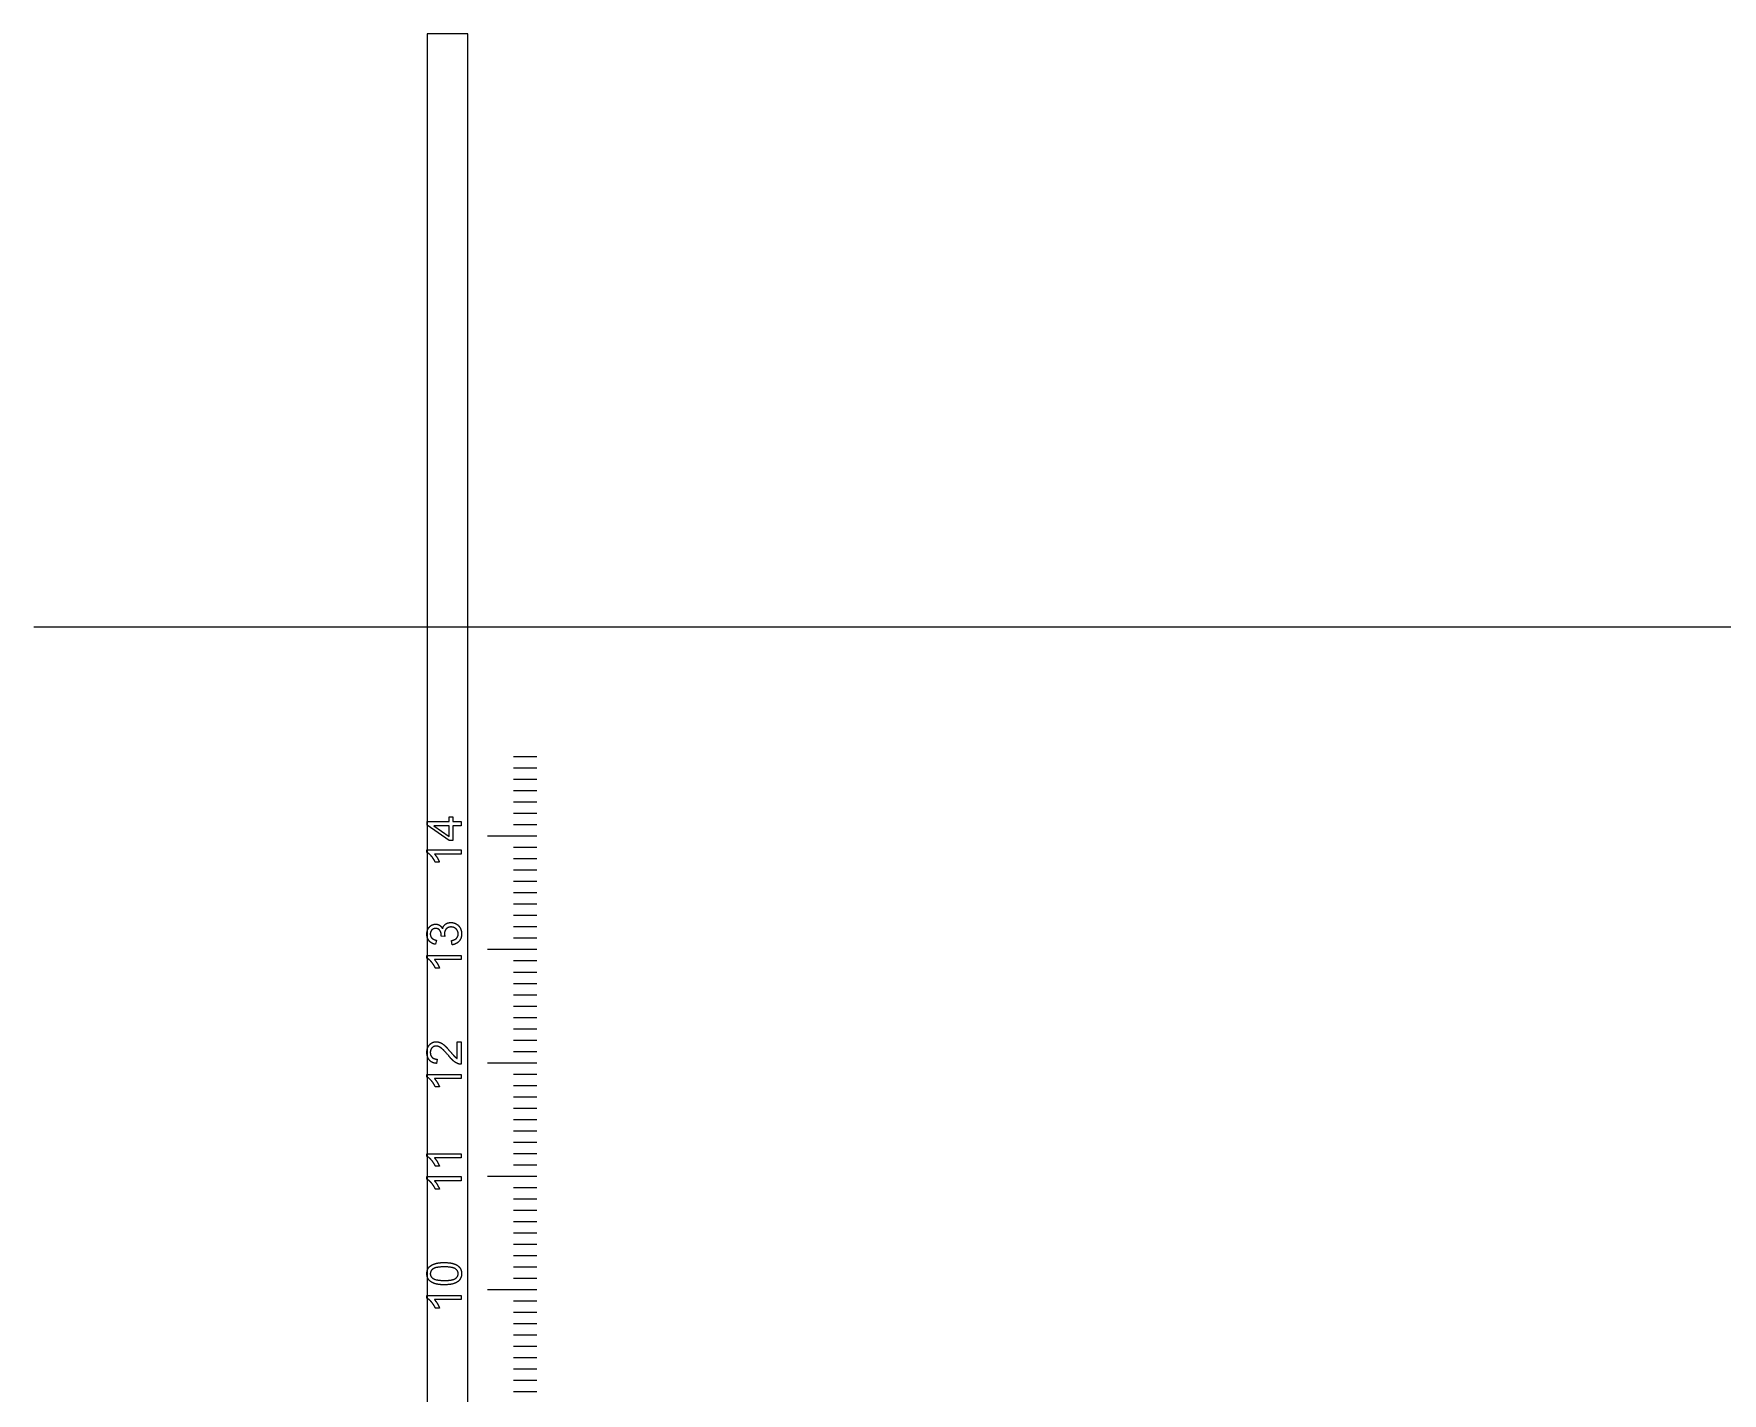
# Model space of a CAD drawing. Header units: millimetres. Extents: x -350 to 350, y -210 to 240.
# Drawn here: x -350 to -201.1, y 120 to 239.8 of the extents above; entities that cross this region are included whole.
import ezdxf

# ---------------------------------------------------------------- set-up
doc = ezdxf.new("R2010")
doc.units = ezdxf.units.MM
doc.layers.get('0').update_dxf_attribs({"linetype": 'CONTINUOUS'})

msp = doc.modelspace()

# ---------------------------------------------------------------- linework, layer by layer
for p, q in [((-73.02, 187.5), (-350, 187.5)), ((-305.64, 176.07), (-307.71, 176.07)), ((-305.64, 175.07), (-307.71, 175.07)), ((-305.64, 174.07), (-307.71, 174.07)), ((-305.64, 173.07), (-307.71, 173.07)), ((-305.64, 172.07), (-307.71, 172.07)), ((-315.33, 170.06), (-315.33, 170.37)), ((-315.33, 170.37), (-313.39, 170.37)), ((-313.39, 168.7), (-315.33, 170.06)), ((-313.39, 170), (-314.74, 170)), ((-314.74, 170), (-313.39, 169.06)), ((-313.39, 170.37), (-313.39, 170.77)), ((-313.39, 170.77), (-313.05, 170.77)), ((-313.39, 169.06), (-313.39, 170)), ((-313.05, 170.77), (-313.05, 170.37)), ((-313.05, 170.37), (-312.33, 170.37)), ((-312.33, 170), (-313.05, 170)), ((-313.05, 170), (-313.05, 168.7)), ((-312.33, 170.37), (-312.33, 170)), ((-305.64, 171.07), (-307.71, 171.07)), ((-305.64, 170.07), (-307.71, 170.07)), ((-313.05, 168.7), (-313.39, 168.7)), ((-305.64, 169.07), (-310, 169.07)), ((-305.64, 169.07), (-307.71, 169.07)), ((-315.34, 167.64), (-315.34, 167.87)), ((-315.34, 167.87), (-312.33, 167.87)), ((-312.33, 167.5), (-314.68, 167.5)), ((-314.23, 166.77), (-314.59, 166.77)), ((-312.33, 167.87), (-312.33, 167.5)), ((-305.64, 168.07), (-307.71, 168.07)), ((-305.64, 167.07), (-307.71, 167.07)), ((-305.64, 166.07), (-307.71, 166.07)), ((-305.64, 165.07), (-307.71, 165.07)), ((-305.64, 164.07), (-307.71, 164.07)), ((-305.64, 163.07), (-307.71, 163.07)), ((-305.64, 162.07), (-307.71, 162.07)), ((-305.64, 161.07), (-307.71, 161.07)), ((-314.5, 159.9), (-314.57, 159.54)), ((-313.75, 160.23), (-314.07, 160.27)), ((-313.12, 159.5), (-313.17, 159.87)), ((-305.64, 160.07), (-307.71, 160.07)), ((-315.34, 158.32), (-315.34, 158.55)), ((-315.34, 158.55), (-312.33, 158.55)), ((-312.33, 158.19), (-314.68, 158.19)), ((-312.33, 158.55), (-312.33, 158.19)), ((-305.64, 159.07), (-310, 159.07)), ((-305.64, 159.07), (-307.71, 159.07)), ((-305.64, 158.07), (-307.71, 158.07)), ((-314.23, 157.45), (-314.59, 157.45)), ((-305.64, 157.07), (-307.71, 157.07)), ((-305.64, 156.07), (-307.71, 156.07)), ((-305.64, 155.07), (-307.71, 155.07)), ((-305.64, 154.07), (-307.71, 154.07)), ((-305.64, 153.07), (-307.71, 153.07)), ((-305.64, 152.07), (-307.71, 152.07)), ((-312.68, 150.95), (-312.33, 150.95)), ((-312.68, 149.48), (-312.68, 150.95)), ((-312.33, 150.95), (-312.33, 148.97)), ((-305.64, 151.07), (-307.71, 151.07)), ((-314.44, 149.41), (-314.48, 149.04)), ((-305.64, 149.07), (-310, 149.07)), ((-305.64, 150.07), (-307.71, 150.07)), ((-305.64, 149.07), (-307.71, 149.07)), ((-315.34, 147.83), (-315.34, 148.07)), ((-315.34, 148.07), (-312.33, 148.07)), ((-312.33, 147.7), (-314.68, 147.7)), ((-312.33, 148.07), (-312.33, 147.7)), ((-305.64, 148.07), (-307.71, 148.07)), ((-314.23, 146.97), (-314.59, 146.97)), ((-305.64, 147.07), (-307.71, 147.07)), ((-305.64, 146.07), (-307.71, 146.07)), ((-305.64, 145.07), (-307.71, 145.07)), ((-305.64, 144.07), (-307.71, 144.07)), ((-305.64, 143.07), (-307.71, 143.07)), ((-305.64, 142.07), (-307.71, 142.07)), ((-315.34, 140.84), (-315.34, 141.08)), ((-315.34, 141.08), (-312.33, 141.08)), ((-312.33, 140.71), (-314.68, 140.71)), ((-314.23, 139.98), (-314.59, 139.98)), ((-312.33, 141.08), (-312.33, 140.71)), ((-305.64, 141.07), (-307.71, 141.07)), ((-305.64, 140.07), (-307.71, 140.07)), ((-315.34, 138.82), (-315.34, 139.06)), ((-315.34, 139.06), (-312.33, 139.06)), ((-312.33, 138.69), (-314.68, 138.69)), ((-312.33, 139.06), (-312.33, 138.69)), ((-305.64, 139.07), (-310, 139.07)), ((-305.64, 139.07), (-307.71, 139.07)), ((-314.23, 137.96), (-314.59, 137.96)), ((-305.64, 138.07), (-307.71, 138.07)), ((-305.64, 137.07), (-307.71, 137.07)), ((-305.64, 136.07), (-307.71, 136.07)), ((-305.64, 135.07), (-307.71, 135.07)), ((-305.64, 134.07), (-307.71, 134.07)), ((-305.64, 133.07), (-307.71, 133.07)), ((-305.64, 132.07), (-307.71, 132.07)), ((-305.64, 131.07), (-307.71, 131.07)), ((-305.64, 130.07), (-307.71, 130.07)), ((-315.34, 128.34), (-315.34, 128.58)), ((-315.34, 128.58), (-312.33, 128.58)), ((-312.33, 128.21), (-314.68, 128.21)), ((-312.33, 128.58), (-312.33, 128.21)), ((-305.64, 129.07), (-310, 129.07)), ((-305.64, 129.07), (-307.71, 129.07)), ((-305.64, 128.07), (-307.71, 128.07)), ((-314.23, 127.47), (-314.59, 127.47)), ((-305.64, 127.07), (-307.71, 127.07)), ((-305.64, 126.07), (-307.71, 126.07)), ((-305.64, 125.07), (-307.71, 125.07)), ((-305.64, 124.07), (-307.71, 124.07)), ((-305.64, 123.07), (-307.71, 123.07)), ((-305.64, 122.07), (-307.71, 122.07)), ((-305.64, 121.07), (-307.71, 121.07)), ((-305.64, 120.07), (-307.71, 120.07))]:
    msp.add_line(p, q)
msp.add_lwpolyline([(-311.72, 29.19), (-311.72, 239.83), (-315.33, 239.83), (-315.33, 29.19)], close=True)
for points in [[(-314.94, 167.31), (-315.15, 167.54), (-315.34, 167.64)], [(-314.59, 166.77), (-314.74, 167.08), (-314.94, 167.31)], [(-314.68, 167.5), (-314.55, 167.37), (-314.42, 167.16)], [(-314.42, 167.16), (-314.3, 166.94), (-314.23, 166.77)], [(-315.34, 160.44), (-315.34, 160.68), (-315.24, 160.89)], [(-315.24, 160.89), (-315.13, 161.1), (-314.95, 161.21)], [(-314.91, 160.8), (-315.04, 160.66), (-315.04, 160.45)], [(-314.95, 161.21), (-314.77, 161.32), (-314.56, 161.32)], [(-314.57, 160.94), (-314.77, 160.94), (-314.91, 160.8)], [(-314.19, 160.75), (-314.32, 160.94), (-314.57, 160.94)], [(-314.56, 161.32), (-314.37, 161.32), (-314.21, 161.21)], [(-314.21, 161.21), (-314.05, 161.11), (-313.96, 160.9)], [(-313.96, 160.9), (-313.89, 161.17), (-313.7, 161.32)], [(-313.63, 160.91), (-313.79, 160.74), (-313.79, 160.49)], [(-313.7, 161.32), (-313.51, 161.46), (-313.22, 161.46)], [(-313.21, 161.07), (-313.46, 161.07), (-313.63, 160.91)], [(-313.22, 161.46), (-312.82, 161.46), (-312.55, 161.18)], [(-312.76, 160.89), (-312.94, 161.07), (-313.21, 161.07)], [(-312.58, 160.45), (-312.58, 160.71), (-312.76, 160.89)], [(-312.55, 161.18), (-312.28, 160.89), (-312.28, 160.45)], [(-315.14, 159.84), (-315.34, 160.08), (-315.34, 160.44)], [(-314.57, 159.54), (-314.94, 159.6), (-315.14, 159.84)], [(-315.04, 160.45), (-315.04, 160.23), (-314.91, 160.09)], [(-314.91, 160.09), (-314.77, 159.95), (-314.5, 159.9)], [(-314.07, 160.33), (-314.07, 160.56), (-314.19, 160.75)], [(-314.07, 160.27), (-314.07, 160.3), (-314.07, 160.33)], [(-313.79, 160.49), (-313.79, 160.38), (-313.75, 160.23)], [(-313.17, 159.87), (-312.86, 159.93), (-312.72, 160.08)], [(-312.51, 159.8), (-312.75, 159.54), (-313.12, 159.5)], [(-312.72, 160.08), (-312.58, 160.24), (-312.58, 160.45)], [(-312.28, 160.45), (-312.28, 160.06), (-312.51, 159.8)], [(-314.94, 157.99), (-315.15, 158.22), (-315.34, 158.32)], [(-314.59, 157.45), (-314.74, 157.76), (-314.94, 157.99)], [(-314.68, 158.19), (-314.55, 158.05), (-314.42, 157.84)], [(-314.42, 157.84), (-314.3, 157.62), (-314.23, 157.45)], [(-315.34, 150.01), (-315.34, 150.44), (-315.1, 150.69)], [(-315.1, 150.69), (-314.86, 150.95), (-314.51, 150.95)], [(-314.89, 150.41), (-315.04, 150.25), (-315.04, 150)], [(-314.52, 150.57), (-314.74, 150.57), (-314.89, 150.41)], [(-314.08, 150.39), (-314.31, 150.57), (-314.52, 150.57)], [(-314.51, 150.95), (-314.33, 150.95), (-314.16, 150.87)], [(-314.16, 150.87), (-313.98, 150.8), (-313.79, 150.63)], [(-313.44, 149.73), (-313.84, 150.22), (-314.08, 150.39)], [(-313.79, 150.63), (-313.6, 150.46), (-313.26, 150.06)], [(-315.12, 149.33), (-315.34, 149.58), (-315.34, 150.01)], [(-314.48, 149.04), (-314.9, 149.07), (-315.12, 149.33)], [(-315.04, 150), (-315.04, 149.74), (-314.88, 149.58)], [(-314.88, 149.58), (-314.72, 149.42), (-314.44, 149.41)], [(-312.99, 149.25), (-313.18, 149.42), (-313.44, 149.73)], [(-313.26, 150.06), (-312.98, 149.73), (-312.88, 149.63)], [(-312.59, 149.01), (-312.79, 149.09), (-312.99, 149.25)], [(-312.88, 149.63), (-312.78, 149.54), (-312.68, 149.48)], [(-312.33, 148.97), (-312.46, 148.96), (-312.59, 149.01)], [(-314.94, 147.51), (-315.15, 147.74), (-315.34, 147.83)], [(-314.59, 146.97), (-314.74, 147.27), (-314.94, 147.51)], [(-314.68, 147.7), (-314.55, 147.57), (-314.42, 147.35)], [(-314.42, 147.35), (-314.3, 147.14), (-314.23, 146.97)], [(-314.94, 140.52), (-315.15, 140.75), (-315.34, 140.84)], [(-314.59, 139.98), (-314.74, 140.29), (-314.94, 140.52)], [(-314.68, 140.71), (-314.55, 140.58), (-314.42, 140.36)], [(-314.42, 140.36), (-314.3, 140.15), (-314.23, 139.98)], [(-314.94, 138.5), (-315.15, 138.73), (-315.34, 138.82)], [(-314.59, 137.96), (-314.74, 138.27), (-314.94, 138.5)], [(-314.68, 138.69), (-314.55, 138.56), (-314.42, 138.34)], [(-314.42, 138.34), (-314.3, 138.13), (-314.23, 137.96)], [(-315.25, 130.92), (-315.15, 131.11), (-314.97, 131.22)], [(-314.97, 131.22), (-314.78, 131.34), (-314.52, 131.41)], [(-313.81, 131.1), (-314.55, 131.1), (-314.79, 130.93)], [(-314.52, 131.41), (-314.26, 131.48), (-313.81, 131.48)], [(-313.81, 131.48), (-313.28, 131.48), (-312.96, 131.37)], [(-312.83, 130.93), (-313.07, 131.1), (-313.81, 131.1)], [(-312.96, 131.37), (-312.63, 131.26), (-312.46, 131.05)], [(-312.46, 131.05), (-312.28, 130.83), (-312.28, 130.5)], [(-315.34, 130.5), (-315.34, 130.74), (-315.25, 130.92)], [(-315.17, 129.96), (-315.34, 130.17), (-315.34, 130.5)], [(-314.67, 129.63), (-314.99, 129.74), (-315.17, 129.96)], [(-314.79, 130.93), (-315.04, 130.75), (-315.04, 130.5)], [(-315.04, 130.5), (-315.04, 130.24), (-314.82, 130.09)], [(-314.82, 130.09), (-314.55, 129.9), (-313.81, 129.9)], [(-313.81, 129.52), (-314.34, 129.52), (-314.67, 129.63)], [(-313.81, 129.9), (-313.07, 129.9), (-312.83, 130.07)], [(-312.59, 129.82), (-312.97, 129.52), (-313.81, 129.52)], [(-312.58, 130.5), (-312.58, 130.75), (-312.83, 130.93)], [(-312.83, 130.07), (-312.58, 130.25), (-312.58, 130.5)], [(-312.28, 130.5), (-312.28, 130.07), (-312.59, 129.82)], [(-314.94, 128.01), (-315.15, 128.24), (-315.34, 128.34)], [(-314.68, 128.21), (-314.55, 128.08), (-314.42, 127.86)], [(-314.59, 127.47), (-314.74, 127.78), (-314.94, 128.01)], [(-314.42, 127.86), (-314.3, 127.65), (-314.23, 127.47)]]:
    msp.add_open_spline(points, degree=2)

doc.saveas('drawing.dxf')
